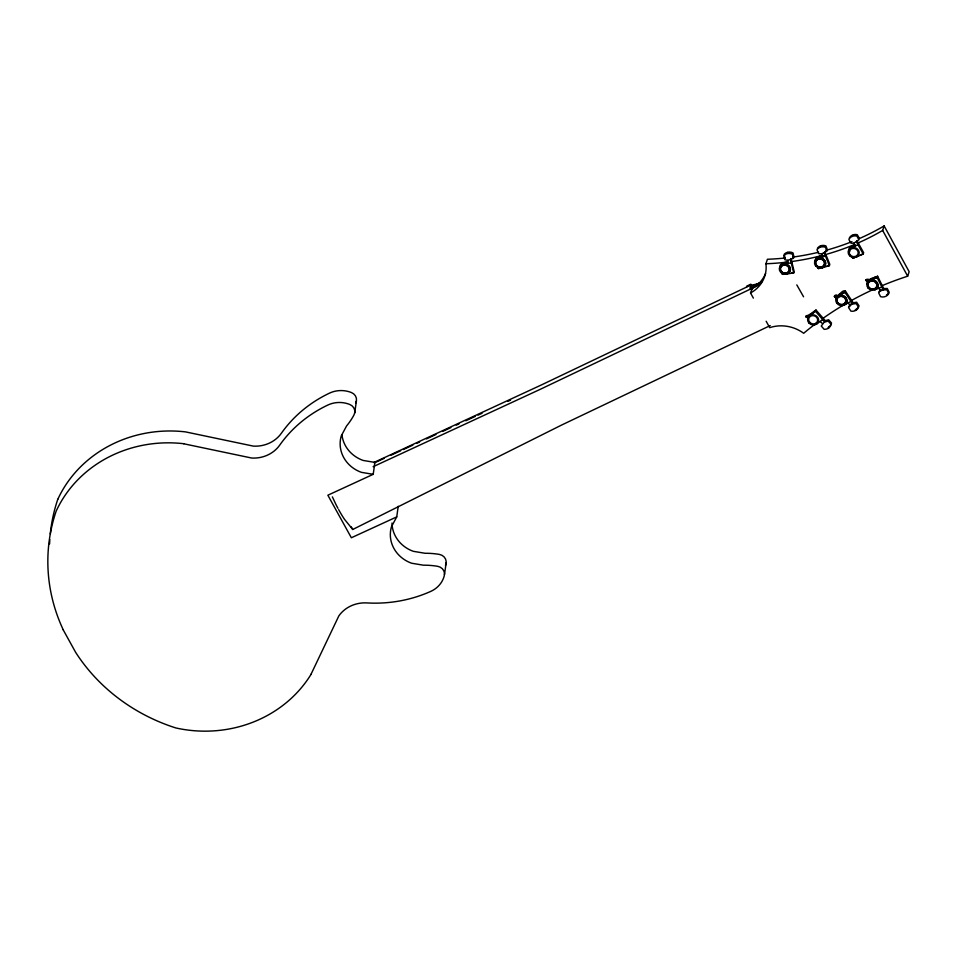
<?xml version="1.0" encoding="UTF-8"?>
<svg xmlns="http://www.w3.org/2000/svg" width="957" height="957" viewBox="0 0 957 957"><rect width="100%" height="100%" fill="white"/><g stroke="black" fill="none" stroke-linecap="round" stroke-linejoin="round"><path stroke-width="1.44" d="M835.437 296.156L835.282 297.101L835.509 296.491M851.993 236.032L852.603 235.482L851.933 236.056M828.678 327.354L828.116 328.024L828.654 327.677M835.317 296.144L835.258 296.837M855.737 309.649L855.63 310.2M855.714 310.068L855.079 310.247L855.594 309.733M806.907 316.348L807.026 317.305L806.739 316.348M787.826 252.516L787.814 252.839M817.733 267.517L818.175 268.223L819.072 267.601M874.351 278.116L875.045 277.279M875.894 277.793L876.373 276.848M866.946 280.557L866.958 280.413M820.496 246.152L820.328 246.703M842.375 293.141L843.284 293.165M842.411 293.32L842.806 292.627M844.481 291.921L842.746 293.297M787.695 253.067L788.305 252.851M787.647 252.54L787.491 253.103M354.712 412.957L356.387 401.043M398.22 506.301L396.736 516.9L351.351 537.762L327.856 495.212L373.218 474.313L374.893 462.398L363.122 460.437A32.323 29.906 8 0 1 341.984 434.957M444.491 574.643L446.165 562.728M746.568 287.1L746.699 286.155L750.874 284.157L750.156 289.229M852.197 256.727L852.149 257.457M834.42 296.419L834.815 295.534M866.408 280.425L867.353 280.592M782.922 273.331L782.922 273.523M820.651 246.105L820.34 246.308M805.997 316.564L808.031 317.891L808.402 316.42M817.673 267.446L818.379 268.558L819.551 268.283M858.046 244.813L858.453 243.401L858.034 244.801L851.12 247.755M863.226 254.06L863.645 252.672L856.934 240.685L856.515 242.085L863.226 254.06L856.312 257.014M791.272 262.888L791.69 261.488L791.26 262.876L783.639 264.048A5.61 5.024 17.1 0 1 790.291 268.235A5.61 5.024 17.1 0 1 786.104 274.073L793.724 272.912L794.154 271.513L790.972 258.546L790.542 259.933L793.724 272.912M829.372 265.699L829.803 264.299L824.719 251.739L824.288 253.138L829.372 265.699L822.063 267.816A5.61 5.024 16.9 0 0 825.293 261.464A5.61 5.024 16.9 0 0 818.127 258.115L825.448 255.998L825.867 254.586L825.436 255.986L822.266 256.895L821.501 253.94L818.57 253.605L816.991 249.717A7.154 6.412 16.9 0 1 825.46 247.265L826.98 251.141L821.501 253.94M753.374 298.117L750.539 292.974L751.281 290.725M750.539 292.974A34.811 31.378 18.1 0 0 765.935 263.761L767.406 259.263A249.287 224.668 18.1 0 0 785.218 257.995M858.453 242.803A249.287 224.668 18.1 0 0 882.665 230.422L884.136 225.924L909.15 271.704L907.679 276.202A330.033 297.448 18.1 0 0 881.971 285.712M829.193 327.222L828.702 327.796M865.929 280.042C867.628 282.614 866.432 281.729 866.145 279.564M879.076 291.61L881.026 289.588L878.67 292.866L880.572 296.694A7.154 6.472 19.1 0 0 888.742 293.596L886.828 289.815L883.263 289.887L877.126 277.53L877.593 276.214L870.523 278.894L868.274 280.664M881.876 287.088L882.33 285.772L881.864 287.076L874.806 289.756A5.61 5.072 19.1 0 0 877.461 283.081A5.61 5.072 19.1 0 0 870.069 280.21L877.126 277.53M877.593 276.214L883.718 288.571L883.263 289.887L880.572 290.916L878.813 288.248M834.516 296.514C836.274 300.929 841.646 288.667 845.45 291.084L853.142 302.735L848.56 307.568L850.94 311.169A7.154 6.472 19.3 0 0 858.573 307.149L856.168 303.584L852.675 304.063L844.983 292.411L845.45 291.084M836.346 297.818C839.373 295.498 836.023 294.062 834.456 296.156L834.456 296.694M850.94 301.419L851.395 300.103L850.929 301.407L844.325 304.888A5.61 5.072 19.3 0 0 846.048 297.914A5.61 5.072 19.3 0 0 838.392 295.892L844.983 292.411M808.031 317.891L806.428 317.281M815.531 311.348L815.998 310.02L825.281 320.691L821.285 326.038L824.156 329.34A7.154 6.472 19.4 0 0 831.059 324.339L828.176 321.085L824.814 322.019L815.531 311.348L809.574 315.666M822.709 319.602L823.176 318.274L822.697 319.59L816.74 323.897M852.316 257.517L852.926 257.959L853.477 257.17M818.558 268.02L818.977 267.517M784.656 272.996C782.85 275.724 781.414 272.613 783.029 273.977M311.073 674.171L338.862 615.865A31.904 29.523 8 0 1 366.926 602.922A130.128 120.391 8 0 0 430.794 591.378A25.923 23.985 8 0 0 444.299 575.659A8.182 7.572 8 0 0 437.648 566.305A75.651 69.993 8 0 0 423.413 565.192L411.642 563.23A32.323 29.906 8 0 1 391.485 526.709L396.736 516.9M853.369 257.11L852.843 257.888L853.859 257.971M808.33 316.6L810.041 314.339L815.998 310.02M867.604 281.813L868.334 280.485M853.166 257.337L853.5 257.959M865.941 279.97C867.891 278.128 871.337 280.557 866.3 279.552M781.725 272.841L782.288 271.967M813.306 312.353L813.809 311.659M848.967 306.3L850.617 304.075M818.426 268.163L819.18 268.151M842.495 293.057L843.643 292.16M820.628 267.17L818.666 268.642M813.498 312.532L814.67 311.635M862.472 254L860.905 254.837M806.428 315.631L806.153 317.257M806.153 315.989L809.06 315.272L806.619 315.69M813.857 311.731L814.981 310.977M814.443 311.85L813.701 312.425M784.596 273.176L783.005 274.408L781.785 273.678M876.337 277.386L874.315 278.044M826.92 266.178L828.571 265.52M843.524 292.938L844.289 291.837M854.099 257.828L852.675 258.103L852.161 256.99M874.818 277.518L875.667 277.075M792.886 272.613L791.439 273.068M338.646 509.638A36.354 8.063 64.3 0 0 344.484 519.304L352.75 529.472L561.496 425.099L770.229 325.571M759.092 284.971L540.765 389.08L373.134 466.705M373.708 462.578L541.351 384.965L750.743 285.114A20.253 6.244 -29.7 0 0 761.688 282.148L750.455 287.148L751.927 289.72L750.455 287.148M374.821 462.686L384.319 458.307M391.102 455.173L400.612 450.795M403.328 449.539L412.826 445.161M416.893 443.282L419.609 442.038M426.403 438.904L435.902 434.526M442.684 431.404L450.831 427.647M456.262 425.147L458.977 423.891M465.772 420.769L475.27 416.391M477.986 415.135L482.053 413.257M507.844 401.378L510.56 400.122M855.187 244.801L851.539 246.368M792.659 272.757L791.75 273.044M853.871 243.21L858.908 239.776L856.874 236.08A7.154 6.412 16.7 0 0 848.871 239.489L850.952 243.198L853.871 243.21L855.032 246.081M843.859 291.957L844.469 291.933M827.781 265.974L827.183 266.154M782.276 273.893L782.934 274.109M875.308 278.08L874.531 278.152M834.983 295.557L837.674 295.546M822.398 255.591L818.558 256.715M825.281 320.691L828.642 319.77L831.525 323.023A7.154 6.472 19.4 0 1 828.475 327.138M806.619 316.982L807.062 316.827M788.078 262.027L784.07 262.649M787.635 260.376L793.532 258.318L792.599 254.323A7.154 6.412 17.1 0 0 783.771 255.663L784.764 259.682L787.635 260.376L787.958 263.378M853.142 302.735L856.635 302.256L859.027 305.821A7.154 6.472 19.3 0 1 856.084 309.159M883.718 288.571L887.283 288.5L889.197 292.28A7.154 6.472 19.1 0 1 887.797 294.038M373.218 474.313L361.447 472.351A32.323 29.906 8 0 1 341.29 435.83L346.542 426.009A75.651 69.993 8 0 0 354.018 414.895A8.182 7.572 8 0 0 349.736 404.452A25.923 23.985 8 0 0 327.868 405.026A130.128 120.391 8 0 0 279.743 445.101A31.904 29.523 8 0 1 251.679 458.032L183.816 443.797M785.099 258.258L784.202 254.263A7.154 6.412 17.1 0 1 793.03 252.923L793.963 256.919M820.125 321.468L822.542 323.657M848.069 302.938L850.163 305.391M834.636 296.778L836.406 297.639A5.61 5.072 19.3 0 0 836.274 298.967M803.569 296.802L796.798 284.887M351.279 526.912L352.75 529.472M63.174 629.79L75.603 652.291A182.524 168.875 8 0 0 175.849 727.954A124.853 115.51 8 0 0 311.133 674.207M766.15 321.241L769.703 327.665A34.667 31.246 18.1 0 1 803.677 333.275A330.033 297.448 18.1 0 1 816.811 322.856M882.665 230.422L907.679 276.202M859.326 238.377L857.293 234.68A7.154 6.412 16.7 0 0 849.29 238.102M332.378 496.886L335.835 504.255A36.354 8.063 64.3 0 0 337.941 508.323M827.41 249.741L825.879 245.877A7.154 6.412 16.9 0 0 817.422 248.318M183.828 443.725A124.853 115.51 8 0 0 56.14 511.194A182.524 168.875 8 0 0 63.222 629.778M355.693 402.993A8.182 7.572 8 0 0 351.41 392.537A25.923 23.985 8 0 0 329.543 393.112A130.128 120.391 8 0 0 281.418 433.186A31.904 29.523 8 0 1 253.354 446.118L185.491 431.882A124.853 115.51 8 0 0 57.815 499.279M49.597 543.899A182.524 168.875 8 0 1 49.812 539.64M50.278 533.958A182.524 168.875 8 0 1 57.791 499.279M445.483 565.431A25.923 23.985 8 0 0 445.974 563.745A8.182 7.572 8 0 0 439.323 554.39A75.651 69.993 8 0 0 425.087 553.278L413.316 551.316A32.323 29.906 8 0 1 392.011 523.048M848.715 251.823A5.61 5.036 16.7 0 1 854.35 245.937M849.72 251.667A4.558 4.091 16.7 0 1 849.613 250.59M838.846 294.565A5.61 5.072 19.3 0 1 841.598 293.931M808.163 319.052A5.61 5.072 19.4 0 1 808.091 317.712M810.041 314.339A5.61 5.072 19.4 0 1 812.637 313.358M887.199 294.517A7.154 6.472 19.1 0 1 886.529 294.912M867.425 284.265A5.61 5.072 19.1 0 1 867.664 281.633M870.523 278.894A5.61 5.072 19.1 0 1 873.346 278.583M814.981 261.763A5.61 5.024 16.9 0 1 821.417 256.62M817.876 258.067A4.558 4.091 16.9 0 1 818.917 257.612M779.883 268.474A5.61 5.024 17.1 0 1 785.518 262.613M822.482 318.717A330.033 297.448 18.1 0 1 843.751 304.888M844.971 304.17A330.033 297.448 18.1 0 1 847.435 302.747M852.388 299.972A330.033 297.448 18.1 0 1 872.772 289.732M854.481 244.514A249.287 224.668 18.1 0 1 827.087 254.119M822.864 255.28A249.287 224.668 18.1 0 1 791.116 261.608M786.702 262.17A249.287 224.668 18.1 0 1 765.935 263.761M884.136 225.924A249.287 224.668 18.1 0 1 858.608 238.879M851.945 241.643A249.287 224.668 18.1 0 1 825.747 250.399M818.654 252.229A249.287 224.668 18.1 0 1 792.587 257.11M765.564 273.511A34.811 31.378 18.1 0 1 752.011 288.476M822.685 255.507L822.266 256.919L822.685 255.507M849.601 255.734A5.61 5.036 16.7 0 0 858.991 254.311A5.61 5.036 16.7 0 0 852.448 247.504A5.61 5.036 16.7 0 0 849.601 255.734M850.354 255.136A4.558 4.091 16.7 0 0 857.998 253.976A4.558 4.091 16.7 0 0 852.675 248.437A4.558 4.091 16.7 0 0 850.354 255.136M837.542 302.4A4.558 4.127 19.3 0 0 845.366 302.556A4.558 4.127 19.3 0 0 841.179 296.215A4.558 4.127 19.3 0 0 837.542 302.4M836.633 302.986A5.61 5.072 19.3 0 0 846.239 303.178A5.61 5.072 19.3 0 0 841.095 295.378A5.61 5.072 19.3 0 0 836.633 302.986M837.495 302.532A4.558 4.127 19.3 0 0 845.318 302.675A4.558 4.127 19.3 0 0 841.131 296.335A4.558 4.127 19.3 0 0 837.495 302.532M808.88 322.964A5.61 5.072 19.4 0 0 818.331 321.935A5.61 5.072 19.4 0 0 812.122 314.805A5.61 5.072 19.4 0 0 808.88 322.964M809.706 322.282A4.558 4.127 19.4 0 0 817.41 321.432A4.558 4.127 19.4 0 0 812.349 315.631A4.558 4.127 19.4 0 0 809.706 322.282M868.98 287.483A4.558 4.139 19.1 0 0 876.684 286.633A4.558 4.139 19.1 0 0 871.636 280.832A4.558 4.139 19.1 0 0 868.98 287.483A4.558 4.139 19.1 0 0 876.648 286.753A4.558 4.139 19.1 0 0 871.588 280.951A4.558 4.139 19.1 0 0 868.944 287.602M868.155 288.177A5.61 5.072 19.1 0 0 877.617 287.136A5.61 5.072 19.1 0 0 871.408 280.006A5.61 5.072 19.1 0 0 868.155 288.177M816.417 265.173A4.558 4.091 16.9 0 0 824.216 264.886A4.558 4.091 16.9 0 0 819.647 258.833A4.558 4.091 16.9 0 0 816.417 265.173M815.543 265.795A5.61 5.024 16.9 0 0 825.125 265.46A5.61 5.024 16.9 0 0 819.503 258.019A5.61 5.024 16.9 0 0 815.543 265.795M816.381 265.292A4.558 4.091 16.9 0 0 824.18 265.017A4.558 4.091 16.9 0 0 819.611 258.964A4.558 4.091 16.9 0 0 816.381 265.292M781.558 271.668A4.558 4.091 17.1 0 0 789.19 270.52A4.558 4.091 17.1 0 0 783.867 264.981A4.558 4.091 17.1 0 0 781.558 271.668M780.756 272.398A5.61 5.024 17.1 0 0 790.147 270.987A5.61 5.024 17.1 0 0 783.604 264.18A5.61 5.024 17.1 0 0 780.756 272.398M781.51 271.8A4.558 4.091 17.1 0 0 789.154 270.652A4.558 4.091 17.1 0 0 783.831 265.101A4.558 4.091 17.1 0 0 781.51 271.8"/></g></svg>
